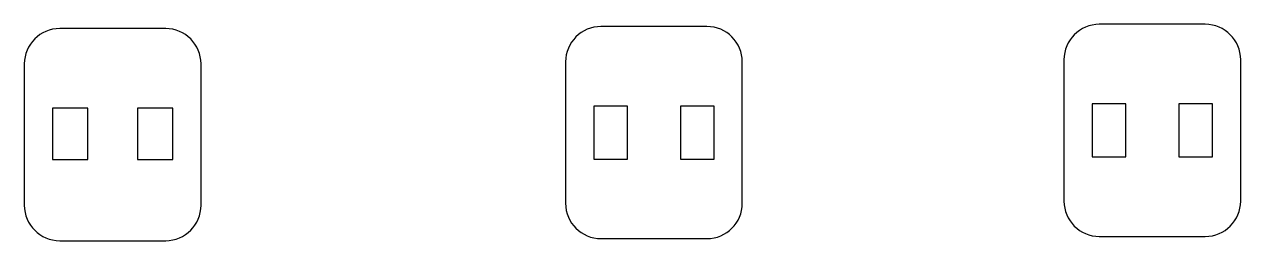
# Model space of a CAD drawing. Header units: millimetres. Extents: x -252.4 to -183.5, y -42.4 to -30.2.
import ezdxf

# ---------------------------------------------------------------- set-up
doc = ezdxf.new("R2010")
doc.units = ezdxf.units.MM
doc.layers.add('Sketch', color=7, linetype='CONTINUOUS')

msp = doc.modelspace()

# ---------------------------------------------------------------- linework, layer by layer
at = {"layer": 'Sketch'}
for p, q in [((-185.535065, -30.195599), (-191.535065, -30.195599)), ((-244.368759, -30.437073), (-250.368759, -30.437073)), ((-213.737183, -30.319584), (-219.737183, -30.319584)), ((-221.737183, -32.319584), (-221.737183, -40.319584)), ((-211.737183, -40.319584), (-211.737183, -32.319584)), ((-193.535065, -32.195599), (-193.535065, -40.195599)), ((-183.535065, -40.195599), (-183.535065, -32.195599)), ((-252.368759, -32.437073), (-252.368759, -40.437073)), ((-242.368759, -40.437073), (-242.368759, -32.437073)), ((-250.768759, -34.937073), (-250.768759, -37.837073)), ((-248.768759, -34.937073), (-250.768759, -34.937073)), ((-248.768759, -37.837073), (-248.768759, -34.937073)), ((-243.968759, -34.937073), (-245.968759, -34.937073)), ((-245.968759, -34.937073), (-245.968759, -37.837073)), ((-243.968759, -37.837073), (-243.968759, -34.937073)), ((-220.137183, -34.819584), (-220.137183, -37.819584)), ((-218.237183, -34.819584), (-220.137183, -34.819584)), ((-218.237183, -37.819584), (-218.237183, -34.819584)), ((-213.337183, -34.819584), (-215.237183, -34.819584)), ((-215.237183, -34.819584), (-215.237183, -37.819584)), ((-213.337183, -37.819584), (-213.337183, -34.819584)), ((-191.935065, -34.695599), (-191.935065, -37.695599)), ((-190.035065, -34.695599), (-191.935065, -34.695599)), ((-190.035065, -37.695599), (-190.035065, -34.695599)), ((-185.135065, -34.695599), (-187.035065, -34.695599)), ((-187.035065, -34.695599), (-187.035065, -37.695599)), ((-185.135065, -37.695599), (-185.135065, -34.695599)), ((-250.768759, -37.837073), (-248.768759, -37.837073)), ((-245.968759, -37.837073), (-243.968759, -37.837073)), ((-220.137183, -37.819584), (-218.237183, -37.819584)), ((-215.237183, -37.819584), (-213.337183, -37.819584)), ((-191.935065, -37.695599), (-190.035065, -37.695599)), ((-187.035065, -37.695599), (-185.135065, -37.695599)), ((-250.368759, -42.437073), (-244.368759, -42.437073)), ((-219.737183, -42.319584), (-213.737183, -42.319584)), ((-191.535065, -42.195599), (-185.535065, -42.195599))]:
    msp.add_line(p, q, dxfattribs=at)
for centre, start, end in [((-191.535065, -32.195599), 90, 180), ((-185.535065, -32.195599), 0, 90), ((-250.368759, -32.437073), 90, 180), ((-244.368759, -32.437073), 0, 90), ((-219.737183, -32.319584), 90, 180), ((-213.737183, -32.319584), 0, 90), ((-250.368759, -40.437073), 180, -90), ((-244.368759, -40.437073), -90, 0), ((-219.737183, -40.319584), 180, -90), ((-213.737183, -40.319584), -90, 0), ((-191.535065, -40.195599), 180, -90), ((-185.535065, -40.195599), -90, 0)]:
    msp.add_arc(centre, 2, start, end, dxfattribs=at)

doc.saveas('drawing.dxf')
